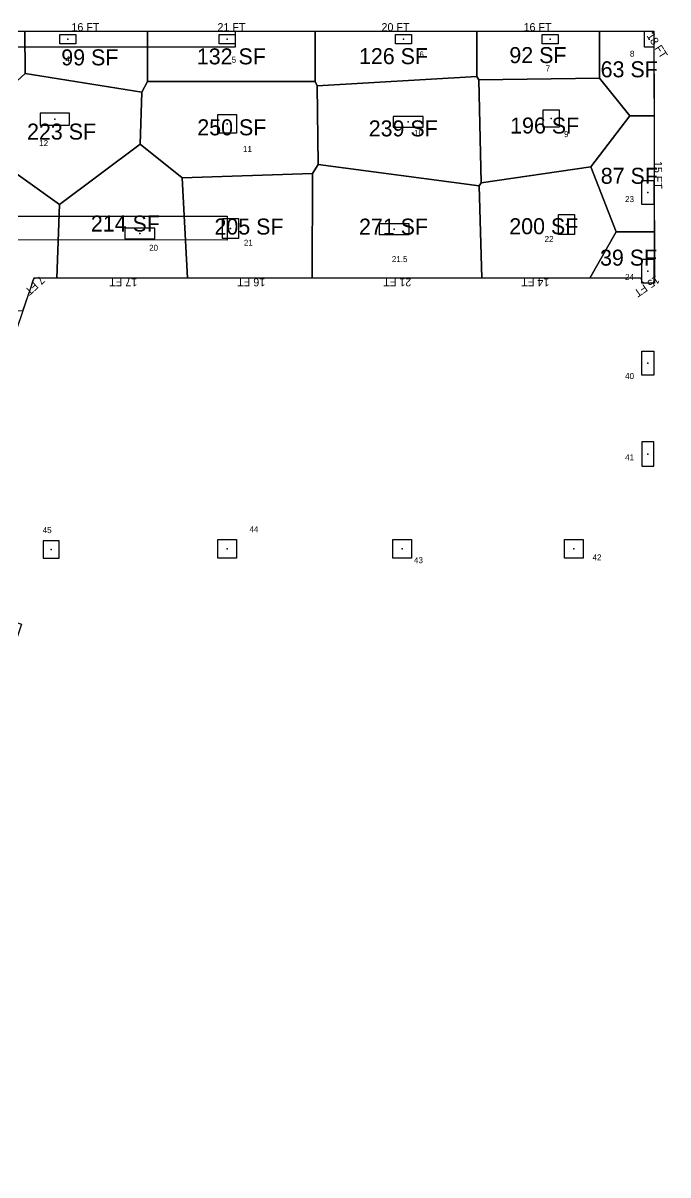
# Model space of a CAD drawing. Header units: metres. Extents: x 29 to 12657, y -13 to 49076.
# Drawn here: x 11688 to 12655, y 6001 to 7728 of the extents above; entities that cross this region are included whole.
import ezdxf
from ezdxf.enums import TextEntityAlignment as Align

# ---------------------------------------------------------------- set-up
doc = ezdxf.new("R2010")
doc.units = ezdxf.units.M
for name, color, linetype in [('BEAM', 2, 'Continuous'), ('FLOOR_3_AREA_LABELS', 3, 'Continuous'), ('FLOOR_3_BOUNDARY', 5, 'Continuous'), ('FLOOR_3_COLUMNS', 7, 'Continuous'), ('FLOOR_3_FASCADE_COLUMNS', 30, 'Continuous'), ('FLOOR_3_FASCADE_WALLS', 4, 'Continuous'), ('FLOOR_3_LARGE_TRIBUTARY', 6, 'Continuous'), ('FLOOR_3_TRIBUTARY_COL_18', 2, 'Continuous'), ('FLOOR_3_TRIBUTARY_COL_19', 2, 'Continuous'), ('FLOOR_3_TRIBUTARY_COL_21', 2, 'Continuous'), ('FLOOR_3_TRIBUTARY_COL_22', 2, 'Continuous'), ('FLOOR_3_TRIBUTARY_COL_23', 2, 'Continuous'), ('FLOOR_3_TRIBUTARY_COL_24', 2, 'Continuous'), ('FLOOR_3_TRIBUTARY_COL_25', 2, 'Continuous'), ('FLOOR_3_TRIBUTARY_COL_26', 2, 'Continuous'), ('FLOOR_3_TRIBUTARY_COL_27', 2, 'Continuous'), ('FLOOR_3_TRIBUTARY_COL_28', 2, 'Continuous'), ('FLOOR_3_TRIBUTARY_COL_3', 2, 'Continuous'), ('FLOOR_3_TRIBUTARY_COL_32', 2, 'Continuous'), ('FLOOR_3_TRIBUTARY_COL_34', 2, 'Continuous'), ('FLOOR_3_TRIBUTARY_COL_35', 2, 'Continuous'), ('FLOOR_3_TRIBUTARY_COL_4', 2, 'Continuous'), ('FLOOR_3_TRIBUTARY_COL_5', 2, 'Continuous'), ('FLOOR_3_TRIBUTARY_COL_6', 2, 'Continuous'), ('SLAB-RESIDENTIAL', 6, 'Continuous')]:
    doc.layers.add(name, color=color, linetype=linetype)
doc.layers.add('COL-IDEN', color=171, linetype='Continuous', lineweight=30)
doc.layers.add('COLS', color=52, linetype='Continuous', lineweight=20)

msp = doc.modelspace()

# ---------------------------------------------------------------- linework, layer by layer
at = {"layer": 'BEAM'}
for points in [[(11639.2, 7692.2), (11639.2, 7716.2), (12006.2, 7716.2), (12006.2, 7692.2)], [(11627.1, 7403.1), (11627.1, 7438.9), (11994.2, 7438.9), (11994.2, 7402.9)]]:
    msp.add_lwpolyline(points, close=True, dxfattribs=at)
at = {"layer": 'COLS', "lineweight": 30}
for points in [[(11743.2, 7697.2), (11743.2, 7711.2), (11767.2, 7711.2), (11767.2, 7697.2)], [(11982.2, 7697.2), (11982.2, 7711.2), (12006.2, 7711.2), (12006.2, 7697.2)], [(12246.7, 7697.2), (12246.7, 7711.2), (12270.7, 7711.2), (12270.7, 7697.2)], [(12466.7, 7697.2), (12466.7, 7711.2), (12490.7, 7711.2), (12490.7, 7697.2)], [(12620.2, 7692.2), (12620.2, 7716.2), (12634.2, 7716.2), (12634.2, 7692.2)], [(11757.8, 7575), (11757.8, 7593), (11713.8, 7593), (11713.8, 7575)], [(11980.2, 7563.2), (11980.2, 7591.2), (12008.2, 7591.2), (12008.2, 7563.2)], [(12288.5, 7572.2), (12288.5, 7588.2), (12243.5, 7588.2), (12243.5, 7572.2)], [(12468.2, 7572.2), (12468.2, 7598.2), (12492.2, 7598.2), (12492.2, 7572.2)], [(12616.2, 7456.2), (12616.2, 7492.2), (12634.2, 7492.2), (12634.2, 7456.2)], [(11987.2, 7405.1), (11987.2, 7435.1), (12011.2, 7435.1), (12011.2, 7405.1)], [(12267.2, 7411.1), (12267.2, 7427.1), (12222.2, 7427.1), (12222.2, 7411.1)], [(12491.2, 7411.2), (12491.2, 7441.2), (12515.2, 7441.2), (12515.2, 7411.2)], [(11840.7, 7420.8), (11840.7, 7404.8), (11885.7, 7404.8), (11885.7, 7420.8)], [(12616.2, 7338.4), (12616.2, 7374.4), (12634.2, 7374.4), (12634.2, 7338.4)], [(12616.2, 7200.2), (12616.2, 7236.2), (12634.2, 7236.2), (12634.2, 7200.2)], [(12616.2, 7064.2), (12634.2, 7064.2), (12634.2, 7100.2), (12616.2, 7100.2)], [(11718.3, 6926.2), (11742.3, 6926.2), (11742.3, 6952.2), (11718.3, 6952.2)], [(11980.2, 6926.2), (11980.2, 6954.2), (12008.2, 6954.2), (12008.2, 6926.2)], [(12242.6, 6926.2), (12242.6, 6954.2), (12270.6, 6954.2), (12270.6, 6926.2)], [(12500.2, 6926.2), (12500.2, 6954.2), (12528.2, 6954.2), (12528.2, 6926.2)]]:
    msp.add_lwpolyline(points, close=True, dxfattribs=at)
at = {"layer": 'COLS'}
msp.add_lwpolyline([(11718.3, 6926.2), (11718.2, 6926.2), (11718.2, 6952.2), (11718.3, 6952.2)], close=True, dxfattribs=at)
at = {"layer": 'FLOOR_3_BOUNDARY'}
msp.add_lwpolyline([(10454, 6004.5), (11028.3, 7716.2), (12634.2, 7716.2), (12635.1, 7338.4), (12616.2, 7338.4), (12616.2, 7345.6), (11704.3, 7345.6), (11545.1, 6874.7), (11686, 6827.1), (11532.9, 6374.4), (11392, 6422), (11249.7, 6001.2), (10454, 6004.5)], close=True, dxfattribs=at)
at = {"layer": 'FLOOR_3_COLUMNS'}
for p in [(11755.2, 7704.2), (11994.2, 7704.2), (12258.7, 7704.2), (12478.7, 7704.2), (12627.2, 7704.2), (11735.8, 7584), (12480.2, 7585.2), (11994.2, 7577.2), (12266, 7580.2), (12625.2, 7474.2), (11863.2, 7412.8), (11999.2, 7420.1), (12244.7, 7419.1), (12503.2, 7426.2), (12625.2, 7356.4), (12625.2, 7218.2), (12625.2, 7082.2), (11730.3, 6939.2), (11994.2, 6940.2), (12256.6, 6940.2), (12514.2, 6940.2)]:
    msp.add_point(p, dxfattribs=at)
at = {"layer": 'FLOOR_3_FASCADE_COLUMNS'}
for points in [[(11682.8, 7716.2), (11688.8, 7716.2)], [(11688.8, 7716.2), (11694.8, 7716.2), (11700.8, 7716.2), (11706.8, 7716.2), (11712.8, 7716.2), (11718.8, 7716.2), (11724.8, 7716.2), (11730.8, 7716.2), (11736.8, 7716.2), (11742.8, 7716.2), (11748.8, 7716.2), (11754.8, 7716.2), (11760.8, 7716.2), (11766.8, 7716.2), (11772.8, 7716.2), (11778.8, 7716.2), (11784.8, 7716.2), (11790.8, 7716.2), (11796.8, 7716.2), (11802.8, 7716.2), (11808.8, 7716.2), (11814.8, 7716.2), (11820.8, 7716.2), (11826.8, 7716.2), (11832.8, 7716.2), (11838.8, 7716.2), (11844.8, 7716.2), (11850.8, 7716.2), (11856.8, 7716.2), (11862.8, 7716.2), (11868.8, 7716.2), (11874.8, 7716.2)], [(11874.8, 7716.2), (11880.8, 7716.2), (11886.8, 7716.2), (11892.8, 7716.2), (11898.8, 7716.2), (11904.8, 7716.2), (11910.8, 7716.2), (11916.8, 7716.2), (11922.8, 7716.2), (11928.8, 7716.2), (11934.8, 7716.2), (11940.8, 7716.2), (11946.8, 7716.2), (11952.8, 7716.2), (11958.8, 7716.2), (11964.8, 7716.2), (11970.8, 7716.2), (11976.8, 7716.2), (11982.8, 7716.2), (11988.8, 7716.2), (11994.8, 7716.2), (12000.8, 7716.2), (12006.8, 7716.2), (12012.8, 7716.2), (12018.8, 7716.2), (12024.8, 7716.2), (12030.8, 7716.2), (12036.8, 7716.2), (12042.8, 7716.2), (12048.8, 7716.2), (12054.8, 7716.2), (12060.8, 7716.2), (12066.8, 7716.2), (12072.8, 7716.2), (12078.8, 7716.2), (12084.8, 7716.2), (12090.8, 7716.2), (12096.8, 7716.2), (12102.8, 7716.2), (12108.8, 7716.2), (12114.8, 7716.2), (12120.8, 7716.2), (12126.8, 7716.2)], [(12126.8, 7716.2), (12132.8, 7716.2), (12138.8, 7716.2), (12144.8, 7716.2), (12150.8, 7716.2), (12156.8, 7716.2), (12162.8, 7716.2), (12168.8, 7716.2), (12174.8, 7716.2), (12180.8, 7716.2), (12186.8, 7716.2), (12192.8, 7716.2), (12198.8, 7716.2), (12204.8, 7716.2), (12210.8, 7716.2), (12216.8, 7716.2), (12222.8, 7716.2), (12228.8, 7716.2), (12234.8, 7716.2), (12240.8, 7716.2), (12246.8, 7716.2), (12252.8, 7716.2), (12258.8, 7716.2), (12264.8, 7716.2), (12270.8, 7716.2), (12276.8, 7716.2), (12282.8, 7716.2), (12288.8, 7716.2), (12294.8, 7716.2), (12300.8, 7716.2), (12306.8, 7716.2), (12312.8, 7716.2), (12318.8, 7716.2), (12324.8, 7716.2), (12330.8, 7716.2), (12336.8, 7716.2), (12342.8, 7716.2), (12348.8, 7716.2), (12354.8, 7716.2), (12360.8, 7716.2), (12366.8, 7716.2)], [(12366.8, 7716.2), (12372.8, 7716.2), (12378.8, 7716.2), (12384.8, 7716.2), (12390.8, 7716.2), (12396.8, 7716.2), (12402.8, 7716.2), (12408.8, 7716.2), (12414.8, 7716.2), (12420.8, 7716.2), (12426.8, 7716.2), (12432.8, 7716.2), (12438.8, 7716.2), (12444.8, 7716.2), (12450.8, 7716.2), (12456.8, 7716.2), (12462.8, 7716.2), (12468.8, 7716.2), (12474.8, 7716.2), (12480.8, 7716.2), (12486.8, 7716.2), (12492.8, 7716.2), (12498.8, 7716.2), (12504.8, 7716.2), (12510.8, 7716.2), (12516.8, 7716.2), (12522.8, 7716.2), (12528.8, 7716.2), (12534.8, 7716.2), (12540.8, 7716.2), (12546.8, 7716.2), (12552.8, 7716.2)], [(12552.8, 7716.2), (12558.8, 7716.2), (12564.8, 7716.2), (12570.8, 7716.2), (12576.8, 7716.2), (12582.8, 7716.2), (12588.8, 7716.2), (12594.8, 7716.2), (12600.8, 7716.2), (12606.8, 7716.2), (12612.8, 7716.2), (12618.8, 7716.2), (12624.8, 7716.2), (12630.8, 7716.2), (12634.2, 7713.5), (12634.2, 7707.5), (12634.2, 7701.5), (12634.3, 7695.5), (12634.3, 7689.5), (12634.3, 7683.5), (12634.3, 7677.5), (12634.3, 7671.5), (12634.3, 7665.5), (12634.3, 7659.5), (12634.4, 7653.5), (12634.4, 7647.5), (12634.4, 7641.5), (12634.4, 7635.5), (12634.4, 7629.5), (12634.4, 7623.5), (12634.4, 7617.5), (12634.5, 7611.5), (12634.5, 7605.5), (12634.5, 7599.5), (12634.5, 7593.5), (12634.5, 7587.5)], [(12634.5, 7587.5), (12634.5, 7581.5), (12634.5, 7575.5), (12634.5, 7569.5), (12634.6, 7563.5), (12634.6, 7557.5), (12634.6, 7551.5), (12634.6, 7545.5), (12634.6, 7539.5), (12634.6, 7533.5), (12634.6, 7527.5), (12634.7, 7521.5), (12634.7, 7515.5), (12634.7, 7509.5), (12634.7, 7503.5), (12634.7, 7497.5), (12634.7, 7491.5), (12634.7, 7485.5), (12634.8, 7479.5), (12634.8, 7473.5), (12634.8, 7467.5), (12634.8, 7461.5), (12634.8, 7455.5), (12634.8, 7449.5), (12634.8, 7443.5), (12634.9, 7437.5), (12634.9, 7431.5), (12634.9, 7425.5), (12634.9, 7419.5), (12634.9, 7413.5)], [(12634.9, 7413.5), (12634.9, 7407.5), (12634.9, 7401.5), (12634.9, 7395.5), (12635, 7389.5), (12635, 7383.5), (12635, 7377.5), (12635, 7371.5), (12635, 7365.5), (12635, 7359.5), (12635, 7353.5), (12635.1, 7347.5), (12635.1, 7341.5), (12632.3, 7338.4), (12626.3, 7338.4), (12620.3, 7338.4), (12616.2, 7340.3), (12615.5, 7345.6), (12609.5, 7345.6), (12603.5, 7345.6), (12597.5, 7345.6), (12591.5, 7345.6), (12585.5, 7345.6), (12579.5, 7345.6), (12573.5, 7345.6), (12567.5, 7345.6), (12561.5, 7345.6), (12555.5, 7345.6), (12549.5, 7345.6), (12543.5, 7345.6), (12537.5, 7345.6)], [(11739.5, 7345.6), (11733.5, 7345.6), (11727.5, 7345.6), (11721.5, 7345.6), (11715.5, 7345.6), (11709.5, 7345.6), (11704, 7344.9), (11702.1, 7339.2), (11700.2, 7333.6), (11698.3, 7327.9), (11696.3, 7322.2), (11694.4, 7316.5), (11692.5, 7310.8), (11690.6, 7305.1), (11688.6, 7299.5)], [(11937.5, 7345.6), (11931.5, 7345.6), (11925.5, 7345.6), (11919.5, 7345.6), (11913.5, 7345.6), (11907.5, 7345.6), (11901.5, 7345.6), (11895.5, 7345.6), (11889.5, 7345.6), (11883.5, 7345.6), (11877.5, 7345.6), (11871.5, 7345.6), (11865.5, 7345.6), (11859.5, 7345.6), (11853.5, 7345.6), (11847.5, 7345.6), (11841.5, 7345.6), (11835.5, 7345.6), (11829.5, 7345.6), (11823.5, 7345.6), (11817.5, 7345.6), (11811.5, 7345.6), (11805.5, 7345.6), (11799.5, 7345.6), (11793.5, 7345.6), (11787.5, 7345.6), (11781.5, 7345.6), (11775.5, 7345.6), (11769.5, 7345.6), (11763.5, 7345.6), (11757.5, 7345.6), (11751.5, 7345.6), (11745.5, 7345.6), (11739.5, 7345.6)], [(12123.5, 7345.6), (12117.5, 7345.6), (12111.5, 7345.6), (12105.5, 7345.6), (12099.5, 7345.6), (12093.5, 7345.6), (12087.5, 7345.6), (12081.5, 7345.6), (12075.5, 7345.6), (12069.5, 7345.6), (12063.5, 7345.6), (12057.5, 7345.6), (12051.5, 7345.6), (12045.5, 7345.6), (12039.5, 7345.6), (12033.5, 7345.6), (12027.5, 7345.6), (12021.5, 7345.6), (12015.5, 7345.6), (12009.5, 7345.6), (12003.5, 7345.6), (11997.5, 7345.6), (11991.5, 7345.6), (11985.5, 7345.6), (11979.5, 7345.6), (11973.5, 7345.6), (11967.5, 7345.6), (11961.5, 7345.6), (11955.5, 7345.6), (11949.5, 7345.6), (11943.5, 7345.6), (11937.5, 7345.6)], [(12375.5, 7345.6), (12369.5, 7345.6), (12363.5, 7345.6), (12357.5, 7345.6), (12351.5, 7345.6), (12345.5, 7345.6), (12339.5, 7345.6), (12333.5, 7345.6), (12327.5, 7345.6), (12321.5, 7345.6), (12315.5, 7345.6), (12309.5, 7345.6), (12303.5, 7345.6), (12297.5, 7345.6), (12291.5, 7345.6), (12285.5, 7345.6), (12279.5, 7345.6), (12273.5, 7345.6), (12267.5, 7345.6), (12261.5, 7345.6), (12255.5, 7345.6), (12249.5, 7345.6), (12243.5, 7345.6), (12237.5, 7345.6), (12231.5, 7345.6), (12225.5, 7345.6), (12219.5, 7345.6), (12213.5, 7345.6), (12207.5, 7345.6), (12201.5, 7345.6), (12195.5, 7345.6), (12189.5, 7345.6), (12183.5, 7345.6), (12177.5, 7345.6), (12171.5, 7345.6), (12165.5, 7345.6), (12159.5, 7345.6), (12153.5, 7345.6), (12147.5, 7345.6), (12141.5, 7345.6), (12135.5, 7345.6), (12129.5, 7345.6), (12123.5, 7345.6)], [(12537.5, 7345.6), (12531.5, 7345.6), (12525.5, 7345.6), (12519.5, 7345.6), (12513.5, 7345.6), (12507.5, 7345.6), (12501.5, 7345.6), (12495.5, 7345.6), (12489.5, 7345.6), (12483.5, 7345.6), (12477.5, 7345.6), (12471.5, 7345.6), (12465.5, 7345.6), (12459.5, 7345.6), (12453.5, 7345.6), (12447.5, 7345.6), (12441.5, 7345.6), (12435.5, 7345.6), (12429.5, 7345.6), (12423.5, 7345.6), (12417.5, 7345.6), (12411.5, 7345.6), (12405.5, 7345.6), (12399.5, 7345.6), (12393.5, 7345.6), (12387.5, 7345.6), (12381.5, 7345.6), (12375.5, 7345.6)]]:
    msp.add_lwpolyline(points, dxfattribs=at)
at = {"layer": 'FLOOR_3_FASCADE_WALLS'}
msp.add_lwpolyline([(11688.6, 7299.5), (11686.7, 7293.8)], dxfattribs=at)
at = {"layer": 'FLOOR_3_LARGE_TRIBUTARY'}
for points in [[(11691.6, 7652.8), (11624.1, 7591.3), (11495.5, 7679.7), (11495.8, 7716.2), (11691.1, 7716.2), (11691.6, 7652.8)], [(11874.7, 7640.7), (11866.2, 7624.6), (11691.6, 7652.8), (11691.1, 7716.2), (11874.7, 7716.2), (11874.7, 7640.7)], [(12126.5, 7640.7), (11874.7, 7640.7), (11874.7, 7716.2), (12126.5, 7716.2), (12126.5, 7640.7)], [(12368.7, 7648.4), (12129.5, 7634.4), (12126.5, 7640.7), (12126.5, 7716.2), (12368.7, 7716.2), (12368.7, 7648.4)], [(12553, 7645.6), (12371.7, 7643.3), (12368.7, 7648.4), (12368.7, 7716.2), (12553, 7716.2), (12553, 7645.6)], [(12598.4, 7589.4), (12553, 7645.6), (12553, 7716.2), (12634.2, 7716.2), (12634.5, 7589.1), (12598.4, 7589.4)], [(11624.1, 7591.3), (11691.6, 7652.8), (11866.2, 7624.6), (11864.1, 7546.5), (11742.9, 7456.3), (11633.6, 7534.1), (11624.1, 7591.3)], [(11874.7, 7640.7), (12126.5, 7640.7), (12129.5, 7634.4), (12130.8, 7516.1), (12122.3, 7502.6), (11926.9, 7496.4), (11864.1, 7546.5), (11866.2, 7624.6), (11874.7, 7640.7)], [(12130.8, 7516.1), (12129.5, 7634.4), (12368.7, 7648.4), (12371.7, 7643.3), (12375.3, 7488.8), (12372.3, 7484.2), (12130.8, 7516.1)], [(12371.7, 7643.3), (12553, 7645.6), (12598.4, 7589.4), (12539.7, 7512.6), (12375.3, 7488.8), (12371.7, 7643.3)], [(12577.9, 7415.3), (12539.7, 7512.6), (12598.4, 7589.4), (12634.5, 7589.1), (12634.9, 7415.3), (12577.9, 7415.3)], [(11484.1, 7369.7), (11485.2, 7418.3), (11633.6, 7534.1), (11742.9, 7456.3), (11739.1, 7345.6), (11704.3, 7345.6), (11687.8, 7297), (11679.1, 7296.3), (11666.3, 7295.8), (11653.7, 7295.9), (11641.2, 7296.6), (11629, 7297.8), (11616.9, 7299.7), (11605.1, 7302.1), (11593.4, 7305), (11582, 7308.6), (11570.7, 7312.7), (11559.6, 7317.4), (11517.9, 7337.6), (11484.1, 7369.7)], [(11742.9, 7456.3), (11864.1, 7546.5), (11926.9, 7496.4), (11935, 7345.6), (11739.1, 7345.6), (11742.9, 7456.3)], [(12130.8, 7516.1), (12372.3, 7484.2), (12376.1, 7345.6), (12121.7, 7345.6), (12122.3, 7502.6), (12130.8, 7516.1)], [(11926.9, 7496.4), (12122.3, 7502.6), (12121.7, 7345.6), (11935, 7345.6), (11926.9, 7496.4)], [(12375.3, 7488.8), (12539.7, 7512.6), (12577.9, 7415.3), (12538.1, 7345.6), (12376.1, 7345.6), (12372.3, 7484.2), (12375.3, 7488.8)], [(12577.9, 7415.3), (12634.9, 7415.3), (12635.1, 7338.4), (12616.2, 7338.4), (12616.2, 7345.6), (12538.1, 7345.6), (12577.9, 7415.3)]]:
    msp.add_lwpolyline(points, close=True, dxfattribs=at)
at = {"layer": 'FLOOR_3_TRIBUTARY_COL_18'}
msp.add_lwpolyline([(12577.9, 7415.3), (12539.7, 7512.6), (12598.4, 7589.4), (12634.5, 7589.1), (12634.9, 7415.3), (12577.9, 7415.3)], close=True, dxfattribs=at)
at = {"layer": 'FLOOR_3_TRIBUTARY_COL_19'}
msp.add_lwpolyline([(12577.9, 7415.3), (12634.9, 7415.3), (12635.1, 7338.4), (12616.2, 7338.4), (12616.2, 7345.6), (12538.1, 7345.6), (12577.9, 7415.3)], close=True, dxfattribs=at)
at = {"layer": 'FLOOR_3_TRIBUTARY_COL_21'}
msp.add_lwpolyline([(11691.6, 7652.8), (11624.1, 7591.3), (11495.5, 7679.7), (11495.8, 7716.2), (11691.1, 7716.2), (11691.6, 7652.8)], close=True, dxfattribs=at)
at = {"layer": 'FLOOR_3_TRIBUTARY_COL_22'}
msp.add_lwpolyline([(11484.1, 7369.7), (11485.2, 7418.3), (11633.6, 7534.1), (11742.9, 7456.3), (11739.1, 7345.6), (11704.3, 7345.6), (11687.8, 7297), (11679.1, 7296.3), (11666.3, 7295.8), (11653.7, 7295.9), (11641.2, 7296.6), (11629, 7297.8), (11616.9, 7299.7), (11605.1, 7302.1), (11593.4, 7305), (11582, 7308.6), (11570.7, 7312.7), (11559.6, 7317.4), (11517.9, 7337.6), (11484.1, 7369.7)], close=True, dxfattribs=at)
at = {"layer": 'FLOOR_3_TRIBUTARY_COL_23'}
msp.add_lwpolyline([(12126.5, 7640.7), (11874.7, 7640.7), (11874.7, 7716.2), (12126.5, 7716.2), (12126.5, 7640.7)], close=True, dxfattribs=at)
at = {"layer": 'FLOOR_3_TRIBUTARY_COL_24'}
msp.add_lwpolyline([(12553, 7645.6), (12371.7, 7643.3), (12368.7, 7648.4), (12368.7, 7716.2), (12553, 7716.2), (12553, 7645.6)], close=True, dxfattribs=at)
at = {"layer": 'FLOOR_3_TRIBUTARY_COL_25'}
msp.add_lwpolyline([(11926.9, 7496.4), (12122.3, 7502.6), (12121.7, 7345.6), (11935, 7345.6), (11926.9, 7496.4)], close=True, dxfattribs=at)
at = {"layer": 'FLOOR_3_TRIBUTARY_COL_26'}
msp.add_lwpolyline([(11874.7, 7640.7), (12126.5, 7640.7), (12129.5, 7634.4), (12130.8, 7516.1), (12122.3, 7502.6), (11926.9, 7496.4), (11864.1, 7546.5), (11866.2, 7624.6), (11874.7, 7640.7)], close=True, dxfattribs=at)
at = {"layer": 'FLOOR_3_TRIBUTARY_COL_27'}
msp.add_lwpolyline([(12368.7, 7648.4), (12129.5, 7634.4), (12126.5, 7640.7), (12126.5, 7716.2), (12368.7, 7716.2), (12368.7, 7648.4)], close=True, dxfattribs=at)
at = {"layer": 'FLOOR_3_TRIBUTARY_COL_28'}
msp.add_lwpolyline([(12375.3, 7488.8), (12539.7, 7512.6), (12577.9, 7415.3), (12538.1, 7345.6), (12376.1, 7345.6), (12372.3, 7484.2), (12375.3, 7488.8)], close=True, dxfattribs=at)
at = {"layer": 'FLOOR_3_TRIBUTARY_COL_3'}
msp.add_lwpolyline([(11742.9, 7456.3), (11864.1, 7546.5), (11926.9, 7496.4), (11935, 7345.6), (11739.1, 7345.6), (11742.9, 7456.3)], close=True, dxfattribs=at)
at = {"layer": 'FLOOR_3_TRIBUTARY_COL_32'}
msp.add_lwpolyline([(12598.4, 7589.4), (12553, 7645.6), (12553, 7716.2), (12634.2, 7716.2), (12634.5, 7589.1), (12598.4, 7589.4)], close=True, dxfattribs=at)
at = {"layer": 'FLOOR_3_TRIBUTARY_COL_34'}
msp.add_lwpolyline([(11874.7, 7640.7), (11866.2, 7624.6), (11691.6, 7652.8), (11691.1, 7716.2), (11874.7, 7716.2), (11874.7, 7640.7)], close=True, dxfattribs=at)
at = {"layer": 'FLOOR_3_TRIBUTARY_COL_35'}
msp.add_lwpolyline([(12371.7, 7643.3), (12553, 7645.6), (12598.4, 7589.4), (12539.7, 7512.6), (12375.3, 7488.8), (12371.7, 7643.3)], close=True, dxfattribs=at)
at = {"layer": 'FLOOR_3_TRIBUTARY_COL_4'}
msp.add_lwpolyline([(12130.8, 7516.1), (12372.3, 7484.2), (12376.1, 7345.6), (12121.7, 7345.6), (12122.3, 7502.6), (12130.8, 7516.1)], close=True, dxfattribs=at)
at = {"layer": 'FLOOR_3_TRIBUTARY_COL_5'}
msp.add_lwpolyline([(12130.8, 7516.1), (12129.5, 7634.4), (12368.7, 7648.4), (12371.7, 7643.3), (12375.3, 7488.8), (12372.3, 7484.2), (12130.8, 7516.1)], close=True, dxfattribs=at)
at = {"layer": 'FLOOR_3_TRIBUTARY_COL_6'}
msp.add_lwpolyline([(11624.1, 7591.3), (11691.6, 7652.8), (11866.2, 7624.6), (11864.1, 7546.5), (11742.9, 7456.3), (11633.6, 7534.1), (11624.1, 7591.3)], close=True, dxfattribs=at)
at = {"layer": 'SLAB-RESIDENTIAL'}
msp.add_lwpolyline([(10454, 6004.5), (11028.3, 7716.2), (12634.2, 7716.2), (12635.1, 7338.4), (12616.2, 7338.4), (12616.2, 7345.6), (11704.3, 7345.6), (11545.1, 6874.7), (11686, 6827.1), (11532.9, 6374.4), (11392, 6422), (11249.7, 6001.2)], close=True, dxfattribs=at)

# ---------------------------------------------------------------- texts
at = {"layer": 'COL-IDEN', "char_height": 9, "attachment_point": 1}
for s, insert, width in [('6', (12282.7, 7685.8), 8.484), ('8', (12598.4, 7686.9), 19.998), ('4', (11751.8, 7678.5), 8.484), ('5', (12001.1, 7677.8), 8.484), ('7', (12472.1, 7665.1), 8.484), ('10', (12274.6, 7568.1), 16.968), ('9', (12499.6, 7566.3), 16.968), ('12', (11712.4, 7552.8), 16.968), ('11', (12018.1, 7543.9), 16.968), ('23', (12591.1, 7468.9), 16.968), ('20', (11877.3, 7395.9), 16.968), ('21', (12019.4, 7403.4), 16.968), ('22', (12470.4, 7409.1), 16.968), ('21.5', (12241.3, 7378.9), 19.998), ('24', (12591.1, 7352.2), 16.968), ('40', (12591.1, 7203.6), 16.968), ('41', (12591.1, 7081.5), 16.968), ('45', (11717.7, 6972.6), 16.968), ('44', (12027.8, 6974), 16.968), ('43', (12274.6, 6927.5), 16.968), ('42', (12542.3, 6931.7), 16.968)]:
    msp.add_mtext(s, dxfattribs=dict(at, insert=insert, width=width))
at = {"layer": 'FLOOR_3_AREA_LABELS'}
for s, p in [('99 SF', (11788.4, 7676.9)), ('132 SF', (12000.6, 7678.4)), ('126 SF', (12243.8, 7678.7)), ('92 SF', (12460.4, 7680.3)), ('63 SF', (12597.3, 7659)), ('250 SF', (12001.3, 7572)), ('239 SF', (12258.4, 7570.4)), ('196 SF', (12470.5, 7574.7)), ('223 SF', (11746, 7565.6)), ('87 SF', (12597.5, 7499.3)), ('214 SF', (11841.7, 7427.8)), ('205 SF', (12027.1, 7423.2)), ('271 SF', (12243.8, 7423.1)), ('200 SF', (12469.2, 7423.7)), ('39 SF', (12596.4, 7376.6))]:
    msp.add_text(s, height=24, dxfattribs=at).set_placement(p, align=Align.MIDDLE_CENTER)
at = {"layer": 'FLOOR_3_FASCADE_COLUMNS'}
for s, p in [('16 FT', (11781.8, 7722.2)), ('21 FT', (12000.8, 7722.2)), ('20 FT', (12246.8, 7722.2)), ('16 FT', (12459.8, 7722.2))]:
    msp.add_text(s, height=12, dxfattribs=at).set_placement(p, align=Align.MIDDLE_CENTER)
for s, rotation, p in [('18 FT', -57.5909, (12639.3, 7694.9)), ('15 FT', -89.8693, (12640.7, 7500.6)), ('7 FT', -137.7747, (11706.1, 7334.6)), ('17 FT', 180, (11838.5, 7339.6)), ('16 FT', 180, (12030.5, 7339.6)), ('21 FT', 180, (12249.5, 7339.6)), ('14 FT', 180, (12456.5, 7339.6)), ('15 FT', -145.1067, (12623.9, 7333.4))]:
    msp.add_text(s, height=12, rotation=rotation, dxfattribs=at).set_placement(p, align=Align.MIDDLE_CENTER)

doc.saveas('drawing.dxf')
